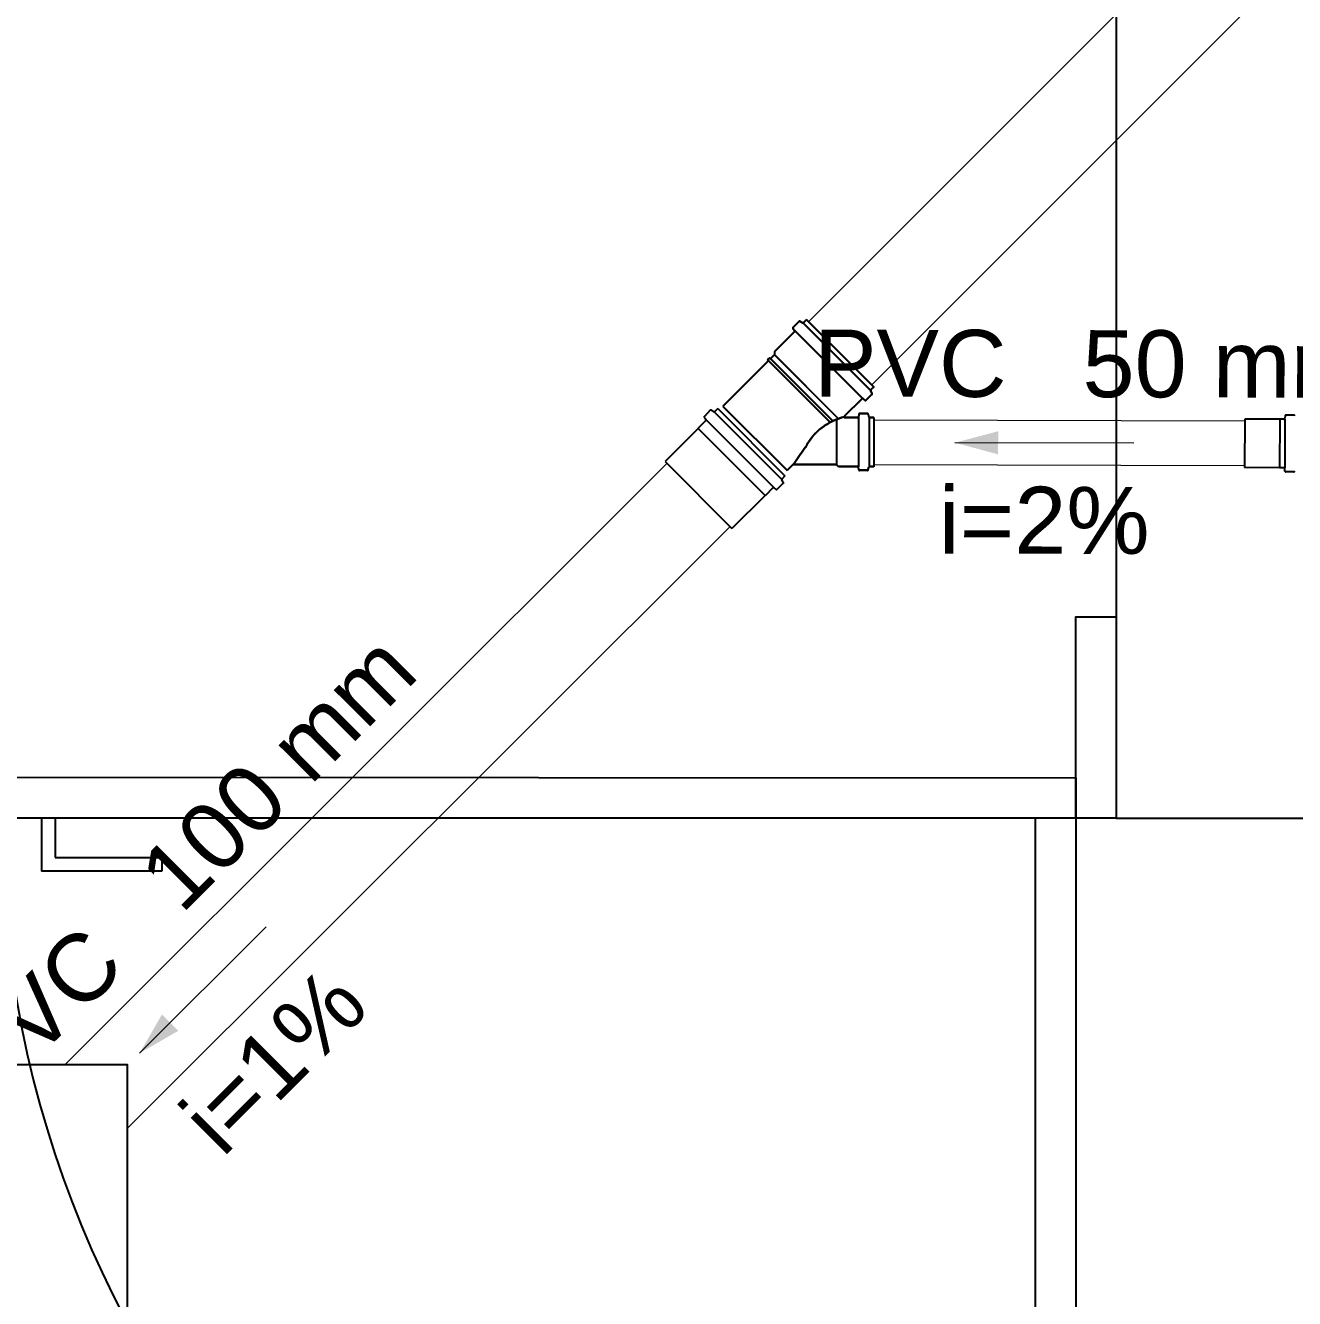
# Model space of a CAD drawing. Header units: millimetres. Extents: x -823 to -490, y -63 to 119.
# Drawn here: x -791.535 to -789.638, y 64.652 to 66.556 of the extents above; entities that cross this region are included whole.
import ezdxf

# ---------------------------------------------------------------- set-up
doc = ezdxf.new("R2010")
doc.units = ezdxf.units.MM
doc.header["$LTSCALE"] = 0.2
doc.header["$MEASUREMENT"] = 0
doc.layers.add('Simbolos', color=5, linetype='Continuous')
doc.layers.add('Simbolos_int', color=2, linetype='Continuous')
for name, color, linetype, lineweight in [('TQ-Condutos', 5, 'Continuous', 5), ('TQ-Sentido conduto', 9, 'Continuous', 5), ('TQ-Textos conduto', 7, 'Continuous', 5)]:
    doc.layers.add(name, color=color, linetype=linetype, lineweight=lineweight)
doc.styles.add('Arial', font='arial.ttf')

msp = doc.modelspace()

# ---------------------------------------------------------------- hatches: boundary and pattern name
at = {"layer": 'TQ-Sentido conduto', "linetype": 'Continuous'}
for points in [[(-790.1456, 65.9321), (-790.0811, 65.9146), (-790.081, 65.9492)], [(-791.3646, 65.0191), (-791.3067, 65.0525), (-791.3312, 65.0769)]]:
    msp.add_hatch(color=256, dxfattribs=at).paths.add_polyline_path(points)

# ---------------------------------------------------------------- linework, layer by layer
for p, q in [((-791.5112, 65.3717), (-791.5112, 65.3115)), ((-791.4911, 65.3717), (-791.4911, 65.3115)), ((-791.5112, 65.3115), (-791.5112, 65.2914)), ((-791.4911, 65.3115), (-791.3316, 65.3115)), ((-791.3316, 65.3115), (-791.3316, 65.2914)), ((-791.3316, 65.2914), (-791.5112, 65.2914))]:
    msp.add_line(p, q)
at = {"linetype": 'Continuous'}
for p, q in [((-790.0252, 63.7643), (-790.0252, 65.3707)), ((-789.965, 65.3707), (-789.965, 63.7643))]:
    msp.add_line(p, q, dxfattribs=at)
msp.add_lwpolyline([(-793.2189, 87.5596), (-793.2189, 67.4396), (-793.2189, 67.3593), (-793.2189, 67.3593), (-793.2189, 65.3707), (-791.6326, 65.3707), (-791.6326, 65.6717), (-792.2105, 65.6717), (-792.9169, 65.6717), (-792.9179, 67.3593), (-792.9179, 67.4396), (-792.9169, 67.4396), (-792.9169, 69.2867), (-789.9048, 69.2867), (-789.9048, 65.3707), (-789.6038, 65.3707)])
for points in [[(-789.965, 65.3707), (-789.965, 65.6717), (-789.9048, 65.6717), (-789.9048, 65.3707), (-789.965, 65.3707)], [(-791.5714, 65.3707), (-791.5714, 65.4319), (-789.965, 65.4309), (-789.965, 65.3707), (-791.5714, 65.3707)]]:
    msp.add_lwpolyline(points, close=True)
msp.add_arc((-789.966, 65.3707), 1.6055, 179.973, 267.883, dxfattribs=at)
at = {"layer": 'Simbolos'}
for p, q in [((-790.3787, 66.1137), (-790.3876, 66.1047)), ((-790.3787, 66.1132), (-790.3876, 66.1043)), ((-790.3771, 66.1139), (-790.3736, 66.1119)), ((-790.3771, 66.1134), (-790.3736, 66.1114)), ((-790.3678, 66.1163), (-790.372, 66.1121)), ((-790.3678, 66.1158), (-790.372, 66.1116)), ((-790.3678, 66.1163), (-790.2671, 66.0157)), ((-790.3678, 66.1158), (-790.2671, 66.0152)), ((-790.3856, 66.0985), (-790.4156, 66.0684)), ((-790.3856, 66.098), (-790.4156, 66.0679)), ((-790.3877, 66.1029), (-790.3855, 66.1003)), ((-790.3877, 66.1025), (-790.3855, 66.0998)), ((-790.4245, 66.0549), (-790.4925, 65.9869)), ((-790.4245, 66.0544), (-790.4925, 65.9864)), ((-790.423, 66.0592), (-790.4258, 66.0564)), ((-790.423, 66.0587), (-790.4258, 66.056)), ((-790.4245, 66.0549), (-790.4258, 66.0564)), ((-790.4245, 66.0544), (-790.4258, 66.056)), ((-790.4215, 66.0579), (-790.423, 66.0592)), ((-790.4215, 66.0575), (-790.423, 66.0587)), ((-790.4156, 66.0638), (-790.4215, 66.0579)), ((-790.4156, 66.0633), (-790.4215, 66.0575)), ((-790.4156, 66.0684), (-790.4156, 66.0638)), ((-790.4156, 66.0679), (-790.4156, 66.0633)), ((-790.2671, 66.0157), (-790.2713, 66.0115)), ((-790.2671, 66.0152), (-790.2713, 66.011)), ((-790.2849, 65.9979), (-790.3107, 65.9721)), ((-790.2849, 65.9974), (-790.3107, 65.9716)), ((-790.2805, 65.9958), (-790.2831, 65.998)), ((-790.2805, 65.9953), (-790.2831, 65.9975)), ((-790.2697, 66.0048), (-790.2787, 65.9958)), ((-790.2697, 66.0043), (-790.2787, 65.9954)), ((-790.2695, 66.0064), (-790.2715, 66.0099)), ((-790.2695, 66.0059), (-790.2715, 66.0094)), ((-790.5114, 65.9805), (-790.5203, 65.9715)), ((-790.5098, 65.9807), (-790.5063, 65.9787)), ((-790.5004, 65.9831), (-790.5046, 65.9789)), ((-790.5004, 65.9831), (-790.3999, 65.8824)), ((-790.4925, 65.9869), (-790.3965, 65.8909)), ((-790.4925, 65.9864), (-790.3965, 65.8904)), ((-790.2896, 65.9745), (-790.2899, 65.971)), ((-790.2766, 65.9757), (-790.2883, 65.9757)), ((-790.2766, 65.9753), (-790.2883, 65.9753)), ((-790.2753, 65.9748), (-790.2742, 65.9708)), ((-790.5182, 65.9653), (-790.5297, 65.9539)), ((-790.5204, 65.9697), (-790.5182, 65.9671)), ((-790.2912, 65.9698), (-790.3098, 65.9698)), ((-790.2912, 65.9693), (-790.3098, 65.9693)), ((-790.2896, 65.974), (-790.2899, 65.9705)), ((-790.2753, 65.9743), (-790.2742, 65.9703)), ((-790.2671, 65.9698), (-790.2729, 65.9698)), ((-790.2671, 65.9693), (-790.2729, 65.9693)), ((-790.2671, 65.9698), (-790.2671, 65.8967)), ((-790.2671, 65.9693), (-790.2671, 65.8962)), ((-789.6603, 65.9673), (-789.7125, 65.9674)), ((-789.66, 65.9675), (-789.6603, 65.9673)), ((-789.6538, 65.9675), (-789.66, 65.9675)), ((-789.6521, 65.9722), (-789.6524, 65.9687)), ((-789.6391, 65.9734), (-789.6508, 65.9735)), ((-790.5297, 65.9534), (-790.5791, 65.904)), ((-790.5297, 65.9539), (-790.5297, 65.9534)), ((-790.388, 65.8994), (-790.3965, 65.8909)), ((-790.388, 65.8989), (-790.3965, 65.8904)), ((-790.3226, 65.8994), (-790.388, 65.8994)), ((-790.3226, 65.8989), (-790.388, 65.8989)), ((-790.3199, 65.8967), (-790.3226, 65.8994)), ((-790.3199, 65.8962), (-790.3226, 65.8989)), ((-790.3999, 65.8824), (-790.4041, 65.8782)), ((-790.2912, 65.8967), (-790.3199, 65.8967)), ((-790.2912, 65.8962), (-790.3199, 65.8962)), ((-790.2896, 65.892), (-790.2899, 65.8955)), ((-790.2896, 65.8915), (-790.2899, 65.895)), ((-790.2766, 65.8908), (-790.2883, 65.8908)), ((-790.2766, 65.8903), (-790.2883, 65.8903)), ((-790.2753, 65.8918), (-790.2742, 65.8957)), ((-790.2753, 65.8913), (-790.2742, 65.8952)), ((-790.2671, 65.8967), (-790.2729, 65.8967)), ((-790.2671, 65.8962), (-790.2729, 65.8962)), ((-789.6605, 65.8947), (-789.7126, 65.8948)), ((-789.6602, 65.8944), (-789.6605, 65.8947)), ((-789.6539, 65.8944), (-789.6602, 65.8944)), ((-789.6523, 65.8897), (-789.6526, 65.8932)), ((-789.6393, 65.8884), (-789.651, 65.8885)), ((-790.4177, 65.8646), (-790.4291, 65.8532)), ((-790.4132, 65.8625), (-790.4159, 65.8647)), ((-790.4025, 65.8715), (-790.4114, 65.8626)), ((-790.4023, 65.8731), (-790.4043, 65.8766)), ((-790.4296, 65.8532), (-790.479, 65.8038)), ((-790.4291, 65.8532), (-790.4296, 65.8532))]:
    msp.add_line(p, q, dxfattribs=at)
for points in [[(-790.3771, 66.1139), (-790.3773, 66.114), (-790.3774, 66.114), (-790.3776, 66.1141), (-790.3778, 66.1141), (-790.378, 66.114), (-790.3782, 66.114), (-790.3784, 66.1139), (-790.3785, 66.1138), (-790.3787, 66.1137)], [(-790.3771, 66.1134), (-790.3773, 66.1135), (-790.3774, 66.1136), (-790.3776, 66.1136), (-790.3778, 66.1136), (-790.378, 66.1136), (-790.3782, 66.1135), (-790.3784, 66.1134), (-790.3785, 66.1133), (-790.3787, 66.1132)], [(-790.3736, 66.1119), (-790.3734, 66.1118), (-790.3732, 66.1117), (-790.373, 66.1117), (-790.3728, 66.1117), (-790.3726, 66.1117), (-790.3725, 66.1118), (-790.3723, 66.1119), (-790.3721, 66.112), (-790.372, 66.1121)], [(-790.3736, 66.1114), (-790.3734, 66.1113), (-790.3732, 66.1113), (-790.373, 66.1112), (-790.3728, 66.1112), (-790.3726, 66.1112), (-790.3725, 66.1113), (-790.3723, 66.1114), (-790.3721, 66.1115), (-790.372, 66.1116)], [(-790.3876, 66.1047), (-790.3878, 66.1046), (-790.3879, 66.1044), (-790.388, 66.1042), (-790.388, 66.104), (-790.388, 66.1037), (-790.388, 66.1035), (-790.3879, 66.1033), (-790.3878, 66.1031), (-790.3877, 66.1029)], [(-790.3876, 66.1043), (-790.3878, 66.1041), (-790.3879, 66.1039), (-790.388, 66.1037), (-790.388, 66.1035), (-790.388, 66.1033), (-790.388, 66.1031), (-790.3879, 66.1028), (-790.3878, 66.1026), (-790.3877, 66.1025)], [(-790.3856, 66.0985), (-790.3854, 66.0987), (-790.3853, 66.0989), (-790.3852, 66.0991), (-790.3852, 66.0993), (-790.3852, 66.0995), (-790.3852, 66.0997), (-790.3853, 66.0999), (-790.3853, 66.1001), (-790.3855, 66.1003)], [(-790.3856, 66.098), (-790.3854, 66.0982), (-790.3853, 66.0984), (-790.3852, 66.0986), (-790.3852, 66.0988), (-790.3852, 66.099), (-790.3852, 66.0992), (-790.3853, 66.0994), (-790.3853, 66.0996), (-790.3855, 66.0998)], [(-790.2831, 65.998), (-790.2833, 65.9981), (-790.2835, 65.9982), (-790.2837, 65.9983), (-790.2839, 65.9983), (-790.2841, 65.9983), (-790.2843, 65.9982), (-790.2846, 65.9982), (-790.2847, 65.998), (-790.2849, 65.9979)], [(-790.2831, 65.9975), (-790.2833, 65.9976), (-790.2835, 65.9977), (-790.2837, 65.9978), (-790.2839, 65.9978), (-790.2841, 65.9978), (-790.2843, 65.9978), (-790.2846, 65.9977), (-790.2847, 65.9976), (-790.2849, 65.9974)], [(-790.2805, 65.9957), (-790.2803, 65.9956), (-790.2801, 65.9955), (-790.2799, 65.9955), (-790.2797, 65.9954), (-790.2794, 65.9954), (-790.2792, 65.9955), (-790.279, 65.9956), (-790.2788, 65.9957), (-790.2787, 65.9958)], [(-790.2805, 65.9953), (-790.2803, 65.9952), (-790.2801, 65.9951), (-790.2799, 65.995), (-790.2797, 65.995), (-790.2794, 65.995), (-790.2792, 65.995), (-790.279, 65.9951), (-790.2788, 65.9952), (-790.2787, 65.9954)], [(-790.2713, 66.0115), (-790.2715, 66.0113), (-790.2716, 66.0112), (-790.2716, 66.011), (-790.2717, 66.0108), (-790.2717, 66.0106), (-790.2717, 66.0104), (-790.2717, 66.0102), (-790.2716, 66.01), (-790.2715, 66.0099)], [(-790.2713, 66.011), (-790.2715, 66.0109), (-790.2716, 66.0107), (-790.2716, 66.0105), (-790.2717, 66.0103), (-790.2717, 66.0101), (-790.2717, 66.01), (-790.2717, 66.0098), (-790.2716, 66.0096), (-790.2715, 66.0094)], [(-790.2697, 66.0048), (-790.2696, 66.0049), (-790.2695, 66.0051), (-790.2694, 66.0053), (-790.2694, 66.0054), (-790.2693, 66.0056), (-790.2693, 66.0058), (-790.2694, 66.006), (-790.2694, 66.0062), (-790.2695, 66.0064)], [(-790.2697, 66.0043), (-790.2696, 66.0044), (-790.2695, 66.0046), (-790.2694, 66.0048), (-790.2694, 66.005), (-790.2693, 66.0052), (-790.2693, 66.0054), (-790.2694, 66.0055), (-790.2694, 66.0057), (-790.2695, 66.0059)], [(-790.5098, 65.9807), (-790.5099, 65.9808), (-790.5101, 65.9808), (-790.5103, 65.9809), (-790.5105, 65.9809), (-790.5107, 65.9808), (-790.5109, 65.9808), (-790.5111, 65.9807), (-790.5112, 65.9806), (-790.5114, 65.9805)], [(-790.5063, 65.9787), (-790.5061, 65.9786), (-790.5059, 65.9785), (-790.5057, 65.9785), (-790.5055, 65.9785), (-790.5053, 65.9785), (-790.5051, 65.9786), (-790.505, 65.9786), (-790.5048, 65.9788), (-790.5046, 65.9789)], [(-790.2883, 65.9757), (-790.2885, 65.9757), (-790.2887, 65.9757), (-790.2889, 65.9756), (-790.2891, 65.9755), (-790.2893, 65.9753), (-790.2894, 65.9751), (-790.2895, 65.9749), (-790.2896, 65.9747), (-790.2896, 65.9745)], [(-790.2883, 65.9753), (-790.2885, 65.9753), (-790.2887, 65.9752), (-790.2889, 65.9751), (-790.2891, 65.975), (-790.2893, 65.9748), (-790.2894, 65.9747), (-790.2895, 65.9745), (-790.2896, 65.9743), (-790.2896, 65.9741)], [(-790.2753, 65.9748), (-790.2753, 65.9749), (-790.2754, 65.9751), (-790.2755, 65.9753), (-790.2757, 65.9754), (-790.2758, 65.9755), (-790.276, 65.9756), (-790.2762, 65.9757), (-790.2764, 65.9757), (-790.2766, 65.9757)], [(-790.2753, 65.9743), (-790.2753, 65.9745), (-790.2754, 65.9746), (-790.2755, 65.9748), (-790.2757, 65.9749), (-790.2758, 65.9751), (-790.276, 65.9751), (-790.2762, 65.9752), (-790.2764, 65.9753), (-790.2766, 65.9753)], [(-790.5203, 65.9715), (-790.5204, 65.9714), (-790.5206, 65.9712), (-790.5206, 65.971), (-790.5207, 65.9708), (-790.5207, 65.9705), (-790.5207, 65.9703), (-790.5206, 65.9701), (-790.5205, 65.9699), (-790.5204, 65.9697)], [(-790.5182, 65.9653), (-790.5181, 65.9655), (-790.518, 65.9656), (-790.5179, 65.9658), (-790.5179, 65.9661), (-790.5179, 65.9663), (-790.5179, 65.9665), (-790.5179, 65.9667), (-790.518, 65.9669), (-790.5182, 65.9671)], [(-790.3107, 65.9721), (-790.3108, 65.9719), (-790.3109, 65.9718), (-790.311, 65.9716), (-790.3111, 65.9715), (-790.3111, 65.9713), (-790.3111, 65.9711), (-790.3111, 65.9709), (-790.3111, 65.9708), (-790.311, 65.9706), (-790.3109, 65.9705), (-790.3108, 65.9703), (-790.3107, 65.9702), (-790.3106, 65.9701), (-790.3104, 65.97), (-790.3103, 65.9699), (-790.3101, 65.9698), (-790.31, 65.9698), (-790.3098, 65.9698)], [(-790.3107, 65.9716), (-790.3108, 65.9715), (-790.3109, 65.9713), (-790.311, 65.9712), (-790.3111, 65.971), (-790.3111, 65.9708), (-790.3111, 65.9707), (-790.3111, 65.9705), (-790.3111, 65.9703), (-790.311, 65.9701), (-790.3109, 65.97), (-790.3108, 65.9698), (-790.3107, 65.9697), (-790.3106, 65.9696), (-790.3104, 65.9695), (-790.3103, 65.9694), (-790.3101, 65.9694), (-790.31, 65.9693), (-790.3098, 65.9693)], [(-790.2913, 65.9698), (-790.291, 65.9698), (-790.2908, 65.9699), (-790.2906, 65.97), (-790.2904, 65.9701), (-790.2903, 65.9702), (-790.2901, 65.9704), (-790.29, 65.9706), (-790.29, 65.9708), (-790.2899, 65.971)], [(-790.2913, 65.9693), (-790.291, 65.9693), (-790.2908, 65.9694), (-790.2906, 65.9695), (-790.2904, 65.9696), (-790.2903, 65.9697), (-790.2901, 65.9699), (-790.29, 65.9701), (-790.29, 65.9703), (-790.2899, 65.9705)], [(-790.2742, 65.9708), (-790.2742, 65.9706), (-790.2741, 65.9704), (-790.274, 65.9703), (-790.2738, 65.9701), (-790.2737, 65.97), (-790.2735, 65.9699), (-790.2733, 65.9699), (-790.2731, 65.9698), (-790.2729, 65.9698)], [(-790.2742, 65.9703), (-790.2742, 65.9701), (-790.2741, 65.97), (-790.274, 65.9698), (-790.2738, 65.9697), (-790.2737, 65.9695), (-790.2735, 65.9694), (-790.2733, 65.9694), (-790.2731, 65.9693), (-790.2729, 65.9693)], [(-789.6538, 65.9675), (-789.6536, 65.9675), (-789.6533, 65.9676), (-789.6531, 65.9677), (-789.653, 65.9678), (-789.6528, 65.9679), (-789.6527, 65.9681), (-789.6526, 65.9683), (-789.6525, 65.9685), (-789.6524, 65.9687)], [(-789.6508, 65.9735), (-789.651, 65.9734), (-789.6512, 65.9734), (-789.6514, 65.9733), (-789.6516, 65.9732), (-789.6518, 65.973), (-789.6519, 65.9729), (-789.652, 65.9727), (-789.6521, 65.9725), (-789.6521, 65.9722)], [(-789.6378, 65.9724), (-789.6379, 65.9726), (-789.6379, 65.9728), (-789.6381, 65.9729), (-789.6382, 65.9731), (-789.6383, 65.9732), (-789.6385, 65.9733), (-789.6387, 65.9734), (-789.6389, 65.9734), (-789.6391, 65.9734)], [(-790.3868, 65.8997), (-790.387, 65.8997), (-790.3871, 65.8997), (-790.3873, 65.8997), (-790.3874, 65.8997), (-790.3875, 65.8997), (-790.3877, 65.8996), (-790.3878, 65.8995), (-790.3879, 65.8995), (-790.388, 65.8994)], [(-790.3868, 65.8993), (-790.387, 65.8993), (-790.3871, 65.8993), (-790.3873, 65.8993), (-790.3874, 65.8992), (-790.3875, 65.8992), (-790.3877, 65.8991), (-790.3878, 65.8991), (-790.3879, 65.899), (-790.388, 65.8989)], [(-790.2899, 65.8955), (-790.2899, 65.8957), (-790.29, 65.8959), (-790.2901, 65.8961), (-790.2903, 65.8963), (-790.2904, 65.8964), (-790.2906, 65.8965), (-790.2908, 65.8966), (-790.291, 65.8967), (-790.2912, 65.8967)], [(-790.2899, 65.895), (-790.2899, 65.8952), (-790.29, 65.8954), (-790.2901, 65.8956), (-790.2903, 65.8958), (-790.2904, 65.8959), (-790.2906, 65.8961), (-790.2908, 65.8962), (-790.291, 65.8962), (-790.2912, 65.8962)], [(-790.2896, 65.892), (-790.2896, 65.8918), (-790.2895, 65.8916), (-790.2894, 65.8914), (-790.2892, 65.8912), (-790.2891, 65.891), (-790.2889, 65.8909), (-790.2887, 65.8908), (-790.2885, 65.8908), (-790.2883, 65.8908)], [(-790.2896, 65.8915), (-790.2896, 65.8913), (-790.2895, 65.8911), (-790.2894, 65.8909), (-790.2892, 65.8907), (-790.2891, 65.8906), (-790.2889, 65.8904), (-790.2887, 65.8904), (-790.2885, 65.8903), (-790.2883, 65.8903)], [(-790.2765, 65.8908), (-790.2764, 65.8908), (-790.2762, 65.8908), (-790.276, 65.8909), (-790.2758, 65.891), (-790.2757, 65.8911), (-790.2755, 65.8912), (-790.2754, 65.8914), (-790.2753, 65.8916), (-790.2753, 65.8918)], [(-790.2765, 65.8903), (-790.2764, 65.8903), (-790.2762, 65.8903), (-790.276, 65.8904), (-790.2758, 65.8905), (-790.2757, 65.8906), (-790.2755, 65.8908), (-790.2754, 65.8909), (-790.2753, 65.8911), (-790.2753, 65.8913)], [(-790.2729, 65.8967), (-790.2731, 65.8967), (-790.2733, 65.8967), (-790.2735, 65.8966), (-790.2736, 65.8965), (-790.2738, 65.8964), (-790.2739, 65.8962), (-790.274, 65.8961), (-790.2741, 65.8959), (-790.2742, 65.8957)], [(-790.2729, 65.8962), (-790.2731, 65.8962), (-790.2733, 65.8962), (-790.2735, 65.8961), (-790.2736, 65.896), (-790.2738, 65.8959), (-790.2739, 65.8958), (-790.274, 65.8956), (-790.2741, 65.8954), (-790.2742, 65.8953)], [(-789.6526, 65.8932), (-789.6526, 65.8934), (-789.6527, 65.8936), (-789.6528, 65.8938), (-789.653, 65.894), (-789.6531, 65.8941), (-789.6533, 65.8943), (-789.6535, 65.8944), (-789.6537, 65.8944), (-789.6539, 65.8944)], [(-789.6523, 65.8897), (-789.6523, 65.8895), (-789.6522, 65.8893), (-789.6521, 65.8891), (-789.652, 65.8889), (-789.6518, 65.8888), (-789.6516, 65.8886), (-789.6514, 65.8885), (-789.6512, 65.8885), (-789.651, 65.8885)], [(-789.6393, 65.8884), (-789.6391, 65.8885), (-789.6389, 65.8885), (-789.6387, 65.8886), (-789.6385, 65.8887), (-789.6384, 65.8888), (-789.6382, 65.8889), (-789.6381, 65.8891), (-789.638, 65.8893), (-789.638, 65.8894)], [(-790.4159, 65.8647), (-790.416, 65.8648), (-790.4162, 65.8649), (-790.4164, 65.865), (-790.4167, 65.865), (-790.4169, 65.865), (-790.4171, 65.865), (-790.4173, 65.8649), (-790.4175, 65.8648), (-790.4177, 65.8646)], [(-790.4132, 65.8625), (-790.413, 65.8624), (-790.4128, 65.8623), (-790.4126, 65.8622), (-790.4124, 65.8622), (-790.4122, 65.8622), (-790.412, 65.8622), (-790.4118, 65.8623), (-790.4116, 65.8624), (-790.4114, 65.8626)], [(-790.4041, 65.8782), (-790.4042, 65.8781), (-790.4043, 65.8779), (-790.4044, 65.8777), (-790.4044, 65.8775), (-790.4045, 65.8773), (-790.4044, 65.8772), (-790.4044, 65.877), (-790.4044, 65.8768), (-790.4043, 65.8766)], [(-790.4025, 65.8715), (-790.4024, 65.8716), (-790.4022, 65.8718), (-790.4022, 65.872), (-790.4021, 65.8722), (-790.4021, 65.8724), (-790.4021, 65.8725), (-790.4021, 65.8727), (-790.4022, 65.8729), (-790.4023, 65.8731)]]:
    msp.add_lwpolyline(points, dxfattribs=at)
at = {"layer": 'Simbolos', "linetype": 'Continuous'}
msp.add_lwpolyline([(-792.7974, 63.5868), (-791.3825, 63.5868), (-791.3825, 65.0018), (-792.7974, 65.0018), (-792.7974, 63.5868), (-792.7974, 63.5868)], dxfattribs=at)
at = {"layer": 'Simbolos_int'}
for p, q in [((-790.3727, 66.1114), (-790.272, 66.0108)), ((-790.3727, 66.1109), (-790.272, 66.0103)), ((-790.3847, 66.0994), (-790.284, 65.9988)), ((-790.3847, 66.0989), (-790.284, 65.9983)), ((-790.3322, 65.9627), (-790.4245, 66.0549)), ((-790.3322, 65.9622), (-790.4245, 66.0544)), ((-790.3281, 65.9646), (-790.4215, 66.0579)), ((-790.3281, 65.9642), (-790.4215, 66.0575)), ((-790.3198, 65.968), (-790.4156, 66.0638)), ((-790.3198, 65.9676), (-790.4156, 66.0633)), ((-790.5054, 65.9782), (-790.4048, 65.8775)), ((-790.5174, 65.9661), (-790.4168, 65.8655)), ((-790.3226, 65.967), (-790.3226, 65.8994)), ((-790.3226, 65.9665), (-790.3226, 65.8989)), ((-790.29, 65.9698), (-790.29, 65.8967)), ((-790.29, 65.9693), (-790.29, 65.8962)), ((-790.274, 65.9698), (-790.2739, 65.8967)), ((-790.274, 65.9693), (-790.2739, 65.8962)), ((-789.7125, 65.9674), (-789.7126, 65.8948)), ((-789.66, 65.9675), (-789.6602, 65.8944)), ((-789.6525, 65.9675), (-789.6527, 65.8944)), ((-790.5297, 65.9534), (-790.4296, 65.8532)), ((-790.5791, 65.904), (-790.479, 65.8038))]:
    msp.add_line(p, q, dxfattribs=at)
for points in [[(-790.3111, 65.9707), (-790.3151, 65.9696), (-790.319, 65.9683), (-790.3229, 65.9668), (-790.3268, 65.9652), (-790.3306, 65.9635), (-790.3343, 65.9616), (-790.3379, 65.9595), (-790.3414, 65.9573), (-790.3449, 65.9549)], [(-790.3111, 65.9702), (-790.3151, 65.9691), (-790.319, 65.9678), (-790.3229, 65.9664), (-790.3268, 65.9648), (-790.3306, 65.963), (-790.3343, 65.9611), (-790.3379, 65.959), (-790.3414, 65.9568), (-790.3449, 65.9544)], [(-790.3449, 65.9549), (-790.3481, 65.9522), (-790.3513, 65.9493), (-790.3542, 65.9463), (-790.3571, 65.9431), (-790.3598, 65.9398), (-790.3623, 65.9364), (-790.3647, 65.9329), (-790.3669, 65.9293), (-790.3689, 65.9255)], [(-790.3449, 65.9544), (-790.3481, 65.9517), (-790.3513, 65.9488), (-790.3542, 65.9458), (-790.3571, 65.9427), (-790.3598, 65.9394), (-790.3623, 65.936), (-790.3647, 65.9324), (-790.3669, 65.9288), (-790.3689, 65.9251)], [(-790.3689, 65.9255), (-790.3709, 65.9227), (-790.373, 65.9199), (-790.375, 65.917), (-790.377, 65.9142), (-790.379, 65.9113), (-790.381, 65.9084), (-790.383, 65.9055), (-790.3849, 65.9026), (-790.3868, 65.8997)], [(-790.3689, 65.9251), (-790.3709, 65.9223), (-790.373, 65.9194), (-790.375, 65.9166), (-790.377, 65.9137), (-790.379, 65.9108), (-790.381, 65.908), (-790.383, 65.9051), (-790.3849, 65.9022), (-790.3868, 65.8993)]]:
    msp.add_lwpolyline(points, dxfattribs=at)
at = {"layer": 'TQ-Condutos'}
for p, q in [((-787.9325, 68.5462), (-790.3645, 66.113)), ((-787.838, 68.4517), (-790.27, 66.0185)), ((-789.7125, 65.9645), (-790.2671, 65.9657)), ((-790.5763, 65.9011), (-791.4764, 65.0018)), ((-789.7126, 65.8977), (-790.2671, 65.8989)), ((-790.4819, 65.8066), (-791.3825, 64.9067))]:
    msp.add_line(p, q, dxfattribs=at)
at = {"layer": 'TQ-Sentido conduto'}
for points in [[(-789.8783, 65.9315), (-790.1456, 65.9321)], [(-791.1755, 65.208), (-791.3646, 65.0191)]]:
    msp.add_lwpolyline(points, dxfattribs=at)

# ---------------------------------------------------------------- texts
at = {"layer": 'TQ-Textos conduto', "char_height": 0.10021, "line_spacing_factor": 0.6, "style": 'Arial'}
for s, insert, width, attachment_point, rotation in [('PVC', (-790.0686, 65.999), 0.57591, 9, 359.8739), ('50 mm', (-789.955, 65.9988), 0.855617, 7, 359.8739), ('i=2%', (-790.0123, 65.7651), 0.630293, 8, 359.8739), ('100 mm', (-791.301, 65.2248), 1.01128, 7, 44.9772), ('PVC', (-791.3813, 65.1445), 0.57591, 9, 44.9772), ('i=1%', (-791.1286, 64.972), 0.630293, 8, 44.9772)]:
    msp.add_mtext(s, dxfattribs=dict(at, insert=insert, width=width, attachment_point=attachment_point, rotation=rotation))

doc.saveas('drawing.dxf')
